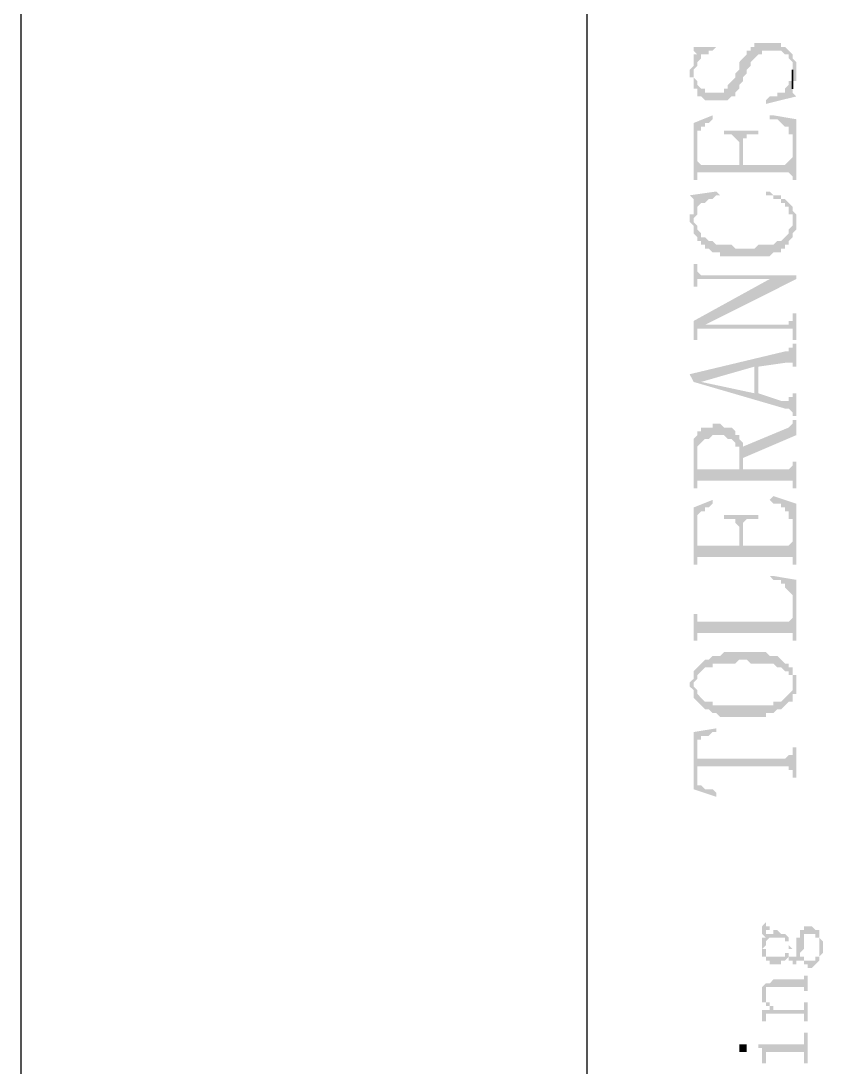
# Model space of a CAD drawing. Header units: inches. Extents: x 3613 to 8393, y -2205 to -794.
# Drawn here: x 7005.62 to 7015.32, y -1172.5 to -1160.09 of the extents above; entities that cross this region are included whole.
import ezdxf

# ---------------------------------------------------------------- set-up
doc = ezdxf.new("R2010")
doc.units = ezdxf.units.IN
doc.header["$MEASUREMENT"] = 0

msp = doc.modelspace()

# ---------------------------------------------------------------- hatches: boundary and pattern name
at = {"transparency": 33554559}
for points in [[(7013.548, -1160.716), (7013.548, -1160.761), (7013.594, -1160.761), (7013.594, -1160.896), (7013.639, -1160.896), (7013.639, -1160.987), (7013.684, -1160.987), (7013.729, -1161.032), (7014, -1161.032), (7014.045, -1160.987), (7014.09, -1160.987), (7014.09, -1160.942), (7014.09, -1160.942), (7014.135, -1160.896), (7014.135, -1160.851), (7014.135, -1160.851), (7014.18, -1160.806), (7014.18, -1160.761), (7014.225, -1160.716), (7014.225, -1160.671), (7014.271, -1160.626), (7014.271, -1160.581), (7014.316, -1160.535), (7014.316, -1160.535), (7014.361, -1160.49), (7014.406, -1160.49), (7014.406, -1160.445), (7014.632, -1160.445), (7014.677, -1160.49), (7014.722, -1160.49), (7014.722, -1160.535), (7014.767, -1160.581), (7014.767, -1160.851), (7014.767, -1160.806), (7014.812, -1160.806), (7014.812, -1160.671), (7014.812, -1160.581), (7014.812, -1160.581), (7014.767, -1160.535), (7014.767, -1160.49), (7014.767, -1160.49), (7014.722, -1160.445), (7014.722, -1160.445), (7014.677, -1160.4), (7014.632, -1160.4), (7014.632, -1160.355), (7014.316, -1160.355), (7014.316, -1160.4), (7014.271, -1160.4), (7014.271, -1160.445), (7014.225, -1160.445), (7014.225, -1160.49), (7014.18, -1160.535), (7014.18, -1160.535), (7014.135, -1160.581), (7014.135, -1160.671), (7014.09, -1160.716), (7014.09, -1160.761), (7014.045, -1160.806), (7014.045, -1160.806), (7014, -1160.851), (7014, -1160.896), (7013.955, -1160.896), (7013.955, -1160.942), (7013.729, -1160.942), (7013.729, -1160.896), (7013.684, -1160.896), (7013.639, -1160.851), (7013.639, -1160.806), (7013.594, -1160.761), (7013.594, -1160.535), (7013.594, -1160.581), (7013.594, -1160.626), (7013.548, -1160.671)], [(7013.548, -1160.4), (7013.594, -1160.4), (7013.594, -1160.445), (7013.594, -1160.445), (7013.639, -1160.49), (7013.639, -1160.626), (7013.639, -1160.581), (7013.684, -1160.535), (7013.684, -1160.49), (7013.774, -1160.49), (7013.774, -1160.445), (7013.819, -1160.445), (7013.864, -1160.4), (7013.864, -1160.4)], [(7013.594, -1160.535), (7013.594, -1160.716), (7013.594, -1160.671), (7013.639, -1160.626), (7013.639, -1160.49), (7013.594, -1160.49)], [(7014.451, -1161.032), (7014.451, -1161.077), (7014.812, -1160.987), (7014.812, -1160.987), (7014.767, -1160.942), (7014.767, -1160.761), (7014.767, -1160.806), (7014.722, -1160.806), (7014.722, -1160.851), (7014.677, -1160.896), (7014.677, -1160.942), (7014.586, -1160.942), (7014.586, -1160.987), (7014.496, -1160.987)], [(7013.594, -1161.303), (7013.594, -1161.98), (7013.639, -1161.98), (7013.639, -1161.528), (7013.639, -1161.393), (7013.684, -1161.393), (7013.684, -1161.348), (7013.729, -1161.348), (7013.729, -1161.303), (7013.774, -1161.303), (7013.819, -1161.258), (7013.819, -1161.212)], [(7014.496, -1161.212), (7014.496, -1161.258), (7014.586, -1161.258), (7014.632, -1161.303), (7014.632, -1161.303), (7014.677, -1161.348), (7014.722, -1161.348), (7014.722, -1161.438), (7014.767, -1161.438), (7014.767, -1161.98), (7014.812, -1161.98), (7014.812, -1161.258), (7014.541, -1161.212)], [(7013.955, -1161.393), (7013.955, -1161.438), (7014.045, -1161.438), (7014.09, -1161.483), (7014.09, -1161.483), (7014.135, -1161.528), (7014.135, -1161.799), (7014.18, -1161.573), (7014.18, -1161.483), (7014.225, -1161.483), (7014.225, -1161.438), (7014.361, -1161.438), (7014.361, -1161.393)], [(7013.639, -1161.98), (7013.639, -1161.889), (7014.722, -1161.889), (7014.767, -1161.935), (7014.767, -1161.709), (7014.767, -1161.709), (7014.722, -1161.754), (7014.722, -1161.754), (7014.677, -1161.799), (7014.18, -1161.799), (7014.18, -1161.573), (7014.135, -1161.799), (7013.684, -1161.799), (7013.639, -1161.754), (7013.639, -1161.528)], [(7013.548, -1162.16), (7013.594, -1162.205), (7013.594, -1162.611), (7013.594, -1162.431), (7013.639, -1162.386), (7013.639, -1162.341), (7013.639, -1162.296), (7013.684, -1162.25), (7013.729, -1162.25), (7013.774, -1162.205), (7013.819, -1162.205), (7013.864, -1162.16), (7013.909, -1162.16), (7013.864, -1162.115)], [(7014.451, -1162.16), (7014.541, -1162.16), (7014.541, -1162.205), (7014.632, -1162.205), (7014.632, -1162.25), (7014.677, -1162.25), (7014.677, -1162.296), (7014.722, -1162.296), (7014.722, -1162.386), (7014.767, -1162.386), (7014.767, -1162.476), (7014.767, -1162.296), (7014.722, -1162.25), (7014.722, -1162.25), (7014.677, -1162.205), (7014.632, -1162.205), (7014.632, -1162.16), (7014.541, -1162.16), (7014.496, -1162.115), (7014.451, -1162.115)], [(7013.548, -1162.431), (7013.548, -1162.476), (7013.548, -1162.476), (7013.594, -1162.521), (7013.594, -1162.611), (7013.594, -1162.25), (7013.594, -1162.386), (7013.548, -1162.386)], [(7013.594, -1162.611), (7013.639, -1162.657), (7013.639, -1162.702), (7013.684, -1162.702), (7013.684, -1162.747), (7013.729, -1162.747), (7013.729, -1162.792), (7013.774, -1162.792), (7013.819, -1162.837), (7013.909, -1162.837), (7013.909, -1162.882), (7014.496, -1162.882), (7014.541, -1162.837), (7014.632, -1162.837), (7014.632, -1162.792), (7014.677, -1162.792), (7014.677, -1162.747), (7014.722, -1162.747), (7014.722, -1162.702), (7014.767, -1162.657), (7014.767, -1162.611), (7014.812, -1162.566), (7014.812, -1162.476), (7014.812, -1162.386), (7014.812, -1162.386), (7014.767, -1162.341), (7014.767, -1162.296), (7014.767, -1162.476), (7014.767, -1162.521), (7014.722, -1162.566), (7014.722, -1162.611), (7014.722, -1162.611), (7014.677, -1162.657), (7014.677, -1162.657), (7014.632, -1162.702), (7014.586, -1162.702), (7014.541, -1162.747), (7014.361, -1162.747), (7014.316, -1162.792), (7014.09, -1162.792), (7014.045, -1162.747), (7013.864, -1162.747), (7013.819, -1162.702), (7013.774, -1162.702), (7013.729, -1162.657), (7013.684, -1162.657), (7013.684, -1162.611), (7013.639, -1162.566), (7013.639, -1162.521), (7013.594, -1162.476), (7013.594, -1162.476)], [(7013.594, -1162.973), (7013.594, -1163.243), (7013.639, -1163.243), (7013.639, -1163.198), (7013.639, -1163.153), (7014.812, -1163.153), (7014.812, -1163.108), (7013.684, -1163.108), (7013.639, -1163.063), (7013.639, -1162.973)], [(7013.594, -1163.65), (7013.594, -1163.875), (7013.639, -1163.875), (7013.639, -1163.785), (7013.639, -1163.74), (7013.684, -1163.74), (7013.729, -1163.695), (7014.812, -1163.153), (7014.496, -1163.153)], [(7013.684, -1163.74), (7014.767, -1163.74), (7014.767, -1163.875), (7014.812, -1163.875), (7014.812, -1163.559), (7014.767, -1163.559), (7014.767, -1163.65), (7014.722, -1163.65), (7014.722, -1163.695), (7013.729, -1163.695)], [(7013.548, -1164.281), (7013.594, -1164.372), (7013.684, -1164.372), (7014.316, -1164.191), (7014.316, -1164.507), (7014.361, -1164.191), (7014.677, -1164.146), (7014.767, -1164.146), (7014.767, -1164.191), (7014.812, -1164.191), (7014.812, -1163.92), (7014.767, -1163.92), (7014.767, -1163.965), (7014.722, -1163.965), (7014.722, -1164.011), (7014.677, -1164.011)], [(7013.594, -1164.372), (7014.677, -1164.688), (7014.722, -1164.688), (7014.767, -1164.733), (7014.767, -1164.778), (7014.812, -1164.778), (7014.812, -1164.507), (7014.767, -1164.507), (7014.767, -1164.552), (7014.722, -1164.552), (7014.722, -1164.597), (7014.632, -1164.597), (7014.361, -1164.507), (7014.361, -1164.191), (7014.316, -1164.507), (7013.684, -1164.372), (7013.684, -1164.372)], [(7013.594, -1165.229), (7013.594, -1165.635), (7013.639, -1165.635), (7013.639, -1165.184), (7013.639, -1165.139), (7013.684, -1165.094), (7013.684, -1165.094), (7013.729, -1165.049), (7013.774, -1165.049), (7013.819, -1165.003), (7013.955, -1165.003), (7014, -1165.049), (7014.045, -1165.049), (7014.09, -1165.094), (7014.09, -1165.139), (7014.135, -1165.139), (7014.135, -1165.41), (7014.135, -1165.003), (7014.09, -1165.003), (7014.09, -1164.958), (7014.09, -1164.958), (7014.045, -1164.913), (7013.955, -1164.913), (7013.909, -1164.868), (7013.819, -1164.868), (7013.819, -1164.913), (7013.684, -1164.913), (7013.684, -1164.958), (7013.639, -1164.958), (7013.639, -1165.003), (7013.639, -1165.003), (7013.594, -1165.049), (7013.594, -1165.094), (7013.594, -1165.184)], [(7014.18, -1165.139), (7014.18, -1165.274), (7014.812, -1165.003), (7014.812, -1164.823), (7014.767, -1164.823), (7014.767, -1164.868), (7014.767, -1164.868), (7014.722, -1164.913), (7014.722, -1164.913)], [(7013.639, -1165.59), (7013.639, -1165.545), (7014.767, -1165.545), (7014.767, -1165.635), (7014.812, -1165.635), (7014.812, -1165.319), (7014.767, -1165.319), (7014.767, -1165.365), (7014.767, -1165.365), (7014.722, -1165.41), (7014.18, -1165.41), (7014.18, -1165.139), (7014.18, -1165.094), (7014.135, -1165.049), (7014.135, -1165.41), (7013.639, -1165.41), (7013.639, -1165.365), (7013.639, -1165.274)], [(7014.496, -1165.771), (7014.496, -1165.771), (7014.541, -1165.816), (7014.632, -1165.816), (7014.632, -1165.861), (7014.677, -1165.861), (7014.677, -1165.906), (7014.722, -1165.906), (7014.722, -1165.996), (7014.767, -1165.996), (7014.767, -1166.538), (7014.812, -1166.538), (7014.812, -1165.816), (7014.541, -1165.726)], [(7013.594, -1165.861), (7013.594, -1166.538), (7013.639, -1166.538), (7013.639, -1166.042), (7013.639, -1165.951), (7013.684, -1165.906), (7013.729, -1165.906), (7013.729, -1165.861), (7013.774, -1165.861), (7013.819, -1165.816), (7013.819, -1165.771)], [(7013.955, -1165.951), (7013.955, -1165.996), (7014.09, -1165.996), (7014.09, -1166.042), (7014.09, -1166.042), (7014.135, -1166.087), (7014.135, -1166.312), (7014.18, -1166.132), (7014.18, -1166.042), (7014.225, -1165.996), (7014.361, -1165.996), (7014.361, -1165.951)], [(7013.639, -1166.493), (7013.639, -1166.448), (7014.767, -1166.448), (7014.767, -1166.493), (7014.767, -1166.267), (7014.767, -1166.267), (7014.722, -1166.312), (7014.18, -1166.312), (7014.18, -1166.132), (7014.135, -1166.312), (7013.639, -1166.312), (7013.639, -1166.087)], [(7014.496, -1166.673), (7014.496, -1166.673), (7014.541, -1166.719), (7014.632, -1166.719), (7014.632, -1166.764), (7014.677, -1166.764), (7014.677, -1166.809), (7014.677, -1166.809), (7014.722, -1166.854), (7014.722, -1166.854), (7014.767, -1166.899), (7014.767, -1167.441), (7014.812, -1167.441), (7014.812, -1166.719), (7014.541, -1166.673)], [(7013.594, -1167.125), (7013.594, -1167.441), (7013.639, -1167.441), (7013.639, -1167.395), (7013.639, -1167.35), (7014.767, -1167.35), (7014.767, -1167.395), (7014.767, -1167.17), (7014.767, -1167.17), (7014.722, -1167.215), (7013.639, -1167.215), (7013.639, -1167.125)], [(7013.594, -1167.802), (7013.594, -1167.937), (7013.594, -1167.937), (7013.639, -1167.892), (7013.639, -1167.847), (7013.639, -1167.847), (7013.684, -1167.802), (7013.684, -1167.802), (7013.729, -1167.757), (7013.819, -1167.757), (7013.819, -1167.711), (7014.09, -1167.711), (7014.135, -1167.666), (7014.225, -1167.666), (7014.271, -1167.711), (7014.541, -1167.711), (7014.586, -1167.757), (7014.632, -1167.757), (7014.677, -1167.802), (7014.722, -1167.802), (7014.722, -1167.847), (7014.767, -1167.847), (7014.767, -1167.937), (7014.767, -1167.757), (7014.722, -1167.757), (7014.722, -1167.711), (7014.677, -1167.711), (7014.632, -1167.666), (7014.632, -1167.666), (7014.586, -1167.621), (7014.496, -1167.621), (7014.451, -1167.576), (7013.955, -1167.576), (7013.909, -1167.621), (7013.819, -1167.621), (7013.774, -1167.666), (7013.729, -1167.666), (7013.684, -1167.711), (7013.684, -1167.711), (7013.639, -1167.757), (7013.639, -1167.757)], [(7013.548, -1167.937), (7013.548, -1167.982), (7013.594, -1168.027), (7013.594, -1168.072), (7013.594, -1168.118), (7013.639, -1168.163), (7013.639, -1168.163), (7013.684, -1168.208), (7013.684, -1168.208), (7013.729, -1168.253), (7013.774, -1168.253), (7013.819, -1168.298), (7013.864, -1168.298), (7013.909, -1168.343), (7014.451, -1168.343), (7014.451, -1168.298), (7014.541, -1168.298), (7014.586, -1168.253), (7014.632, -1168.253), (7014.677, -1168.208), (7014.677, -1168.208), (7014.722, -1168.163), (7014.767, -1168.163), (7014.767, -1168.072), (7014.812, -1168.072), (7014.812, -1167.937), (7014.812, -1167.847), (7014.767, -1167.847), (7014.767, -1167.802), (7014.767, -1167.982), (7014.767, -1168.027), (7014.722, -1168.072), (7014.722, -1168.072), (7014.677, -1168.118), (7014.677, -1168.118), (7014.632, -1168.163), (7014.541, -1168.163), (7014.541, -1168.208), (7013.819, -1168.208), (7013.819, -1168.163), (7013.729, -1168.163), (7013.684, -1168.118), (7013.684, -1168.118), (7013.639, -1168.072), (7013.639, -1168.027), (7013.639, -1168.027), (7013.594, -1167.982), (7013.594, -1167.802), (7013.594, -1167.847), (7013.594, -1167.892)], [(7013.594, -1168.524), (7013.639, -1168.749), (7013.639, -1168.614), (7013.684, -1168.614), (7013.684, -1168.569), (7013.774, -1168.569), (7013.819, -1168.524), (7013.864, -1168.524), (7013.864, -1168.479)], [(7013.594, -1168.524), (7013.594, -1169.201), (7013.864, -1169.291), (7013.864, -1169.246), (7013.864, -1169.246), (7013.819, -1169.201), (7013.729, -1169.201), (7013.684, -1169.156), (7013.639, -1169.156), (7013.639, -1169.065), (7013.639, -1168.749)], [(7013.639, -1168.749), (7013.639, -1169.02), (7013.639, -1168.93), (7014.722, -1168.93), (7014.722, -1168.975), (7014.767, -1168.975), (7014.767, -1169.065), (7014.812, -1169.065), (7014.812, -1168.704), (7014.767, -1168.704), (7014.767, -1168.795), (7014.722, -1168.795), (7014.677, -1168.84), (7013.639, -1168.84), (7013.639, -1168.795), (7013.639, -1168.795)], [(7014.406, -1170.826), (7014.406, -1170.871), (7014.406, -1170.916), (7014.406, -1170.916), (7014.451, -1170.961), (7014.451, -1170.871), (7014.496, -1170.871), (7014.496, -1170.826), (7014.451, -1170.826), (7014.451, -1170.78), (7014.451, -1170.78), (7014.406, -1170.826)], [(7014.857, -1170.871), (7014.857, -1171.187), (7014.857, -1171.141), (7014.857, -1171.141), (7014.902, -1171.096), (7014.902, -1171.051), (7014.902, -1171.006), (7014.902, -1170.961), (7014.902, -1170.916), (7015.038, -1170.916), (7015.038, -1170.961), (7015.083, -1170.961), (7015.083, -1171.006), (7015.083, -1171.051), (7015.083, -1170.916), (7015.083, -1170.871), (7015.038, -1170.871), (7014.993, -1170.826), (7014.902, -1170.826), (7014.902, -1170.871)], [(7014.406, -1171.187), (7014.451, -1171.187), (7014.451, -1171.232), (7014.496, -1171.232), (7014.496, -1171.277), (7014.632, -1171.277), (7014.632, -1171.232), (7014.677, -1171.232), (7014.722, -1171.187), (7014.722, -1171.232), (7014.767, -1171.232), (7014.767, -1171.277), (7014.812, -1171.277), (7014.812, -1171.232), (7014.857, -1171.232), (7014.857, -1171.187), (7014.857, -1171.232), (7014.902, -1171.232), (7014.902, -1171.277), (7014.948, -1171.277), (7014.948, -1171.322), (7014.993, -1171.322), (7015.038, -1171.277), (7015.038, -1171.277), (7015.083, -1171.232), (7015.083, -1171.187), (7015.083, -1171.187), (7015.128, -1171.141), (7015.128, -1171.096), (7015.128, -1171.006), (7015.128, -1171.006), (7015.083, -1170.961), (7015.083, -1170.916), (7015.083, -1171.096), (7015.083, -1171.141), (7015.083, -1171.187), (7015.038, -1171.187), (7015.038, -1171.232), (7014.902, -1171.232), (7014.902, -1171.187), (7014.857, -1171.187), (7014.857, -1170.871), (7014.857, -1170.916), (7014.857, -1170.961), (7014.812, -1170.961), (7014.812, -1171.051), (7014.812, -1171.141), (7014.812, -1171.187), (7014.722, -1171.187), (7014.722, -1171.096), (7014.722, -1171.141), (7014.677, -1171.141), (7014.677, -1171.187), (7014.451, -1171.187), (7014.451, -1171.141), (7014.451, -1171.096), (7014.406, -1171.096)], [(7014.406, -1171.096), (7014.406, -1171.141), (7014.406, -1171.187), (7014.406, -1171.096), (7014.406, -1171.096), (7014.451, -1171.051), (7014.451, -1171.006), (7014.451, -1171.006), (7014.496, -1170.961), (7014.677, -1170.961), (7014.677, -1171.006), (7014.722, -1171.006), (7014.722, -1171.051), (7014.722, -1171.187), (7014.722, -1171.141), (7014.722, -1171.096), (7014.767, -1171.096), (7014.722, -1171.051), (7014.722, -1171.006), (7014.722, -1170.961), (7014.722, -1170.961), (7014.677, -1170.916), (7014.632, -1170.916), (7014.586, -1170.871), (7014.541, -1170.871), (7014.541, -1170.916), (7014.451, -1170.916), (7014.451, -1170.871), (7014.451, -1170.961), (7014.406, -1170.961), (7014.406, -1171.006), (7014.406, -1171.051), (7014.406, -1171.051)], [(7014.451, -1171.503), (7014.451, -1171.638), (7014.451, -1171.593), (7014.451, -1171.548), (7014.902, -1171.548), (7014.902, -1171.593), (7014.948, -1171.593), (7014.948, -1171.412), (7014.902, -1171.412), (7014.902, -1171.457), (7014.541, -1171.457), (7014.496, -1171.503)], [(7014.406, -1171.638), (7014.406, -1171.683), (7014.406, -1171.728), (7014.451, -1171.728), (7014.451, -1171.773), (7014.496, -1171.773), (7014.496, -1171.818), (7014.496, -1171.773), (7014.496, -1171.728), (7014.451, -1171.728), (7014.451, -1171.683), (7014.451, -1171.638), (7014.451, -1171.503), (7014.406, -1171.548), (7014.406, -1171.593), (7014.406, -1171.593)], [(7014.406, -1171.818), (7014.406, -1171.864), (7014.406, -1171.954), (7014.451, -1171.954), (7014.451, -1171.864), (7014.902, -1171.864), (7014.902, -1171.909), (7014.902, -1171.954), (7014.948, -1171.954), (7014.948, -1171.728), (7014.902, -1171.728), (7014.902, -1171.773), (7014.902, -1171.818), (7014.541, -1171.818), (7014.541, -1171.773), (7014.496, -1171.773), (7014.496, -1171.818)], [(7014.361, -1172.225), (7014.361, -1172.27), (7014.406, -1172.27), (7014.406, -1172.315), (7014.406, -1172.36), (7014.406, -1172.45), (7014.451, -1172.45), (7014.451, -1172.36), (7014.451, -1172.315), (7014.902, -1172.315), (7014.902, -1172.45), (7014.948, -1172.45), (7014.948, -1172.089), (7014.902, -1172.089), (7014.902, -1172.225), (7014.857, -1172.225)], [(7014.135, -1172.27), (7014.135, -1172.315), (7014.225, -1172.315), (7014.225, -1172.27), (7014.225, -1172.225), (7014.135, -1172.225)]]:
    msp.add_hatch(color=256, dxfattribs=at).paths.add_polyline_path(points)

# ---------------------------------------------------------------- linework, layer by layer
msp.add_line((7012.33, -894.646), (7012.33, -1181.386))
for points in [[(7425.623, -1185.646), (7425.623, -888.646), (7005.623, -888.646), (7005.623, -1185.646)], [(7014.767, -1160.761), (7014.767, -1160.896), (7014.767, -1160.671), (7014.767, -1160.716)]]:
    msp.add_lwpolyline(points, close=True)

doc.saveas('drawing.dxf')
